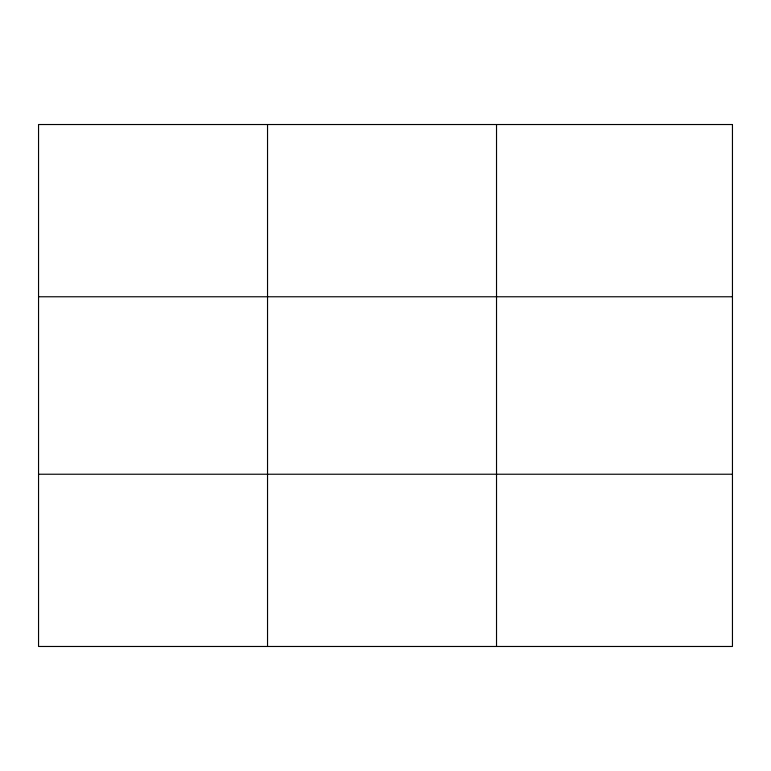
<?xml version="1.0" encoding="UTF-8"?>
<svg xmlns="http://www.w3.org/2000/svg" width="771" height="771" viewBox="0 0 771 771"><rect width="100%" height="100%" fill="white"/><g stroke="black" fill="none" stroke-linecap="round" stroke-linejoin="round"><path stroke-width="1.16" d="M267.537 646.474L267.537 124.526M496.524 646.474L496.524 124.526M38.55 296.768L732.45 296.768M38.55 474.232L732.45 474.232M732.45 124.526L38.55 124.526L38.55 646.474L732.45 646.474L732.45 124.526"/></g></svg>
